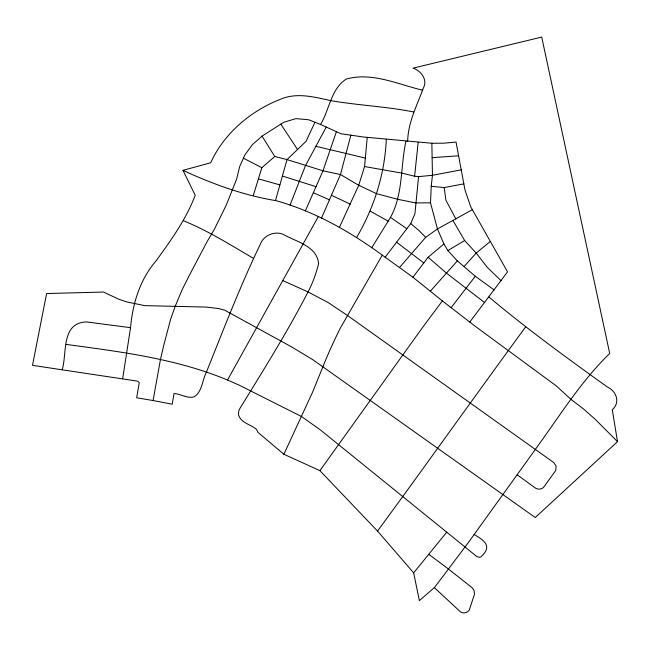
<?xml version="1.0" encoding="UTF-8"?>
<svg xmlns="http://www.w3.org/2000/svg" width="650" height="650" viewBox="0 0 650 650"><rect width="100%" height="100%" fill="white"/><g stroke="black" fill="none" stroke-linecap="round" stroke-linejoin="round"><path stroke-width="0.97" d="M494.236 290.038L475.304 276.258L457.348 260.886L447.858 250.567L443.926 243.945L437.466 228.954L430.503 202.841L431.234 186.29L432.453 175.289L431.86 143.252L363.074 136.963L340.917 133.737L320.564 124.475L308.644 119.763L295.921 118.617L283.692 122.322L262.064 136.118L252.444 144.584L244.879 154.928L239.655 166.627L236.624 179.099L226.216 205.221L214.403 229.247L207.082 241.662L190.198 273.699L182.049 289.859L175.118 306.548L170.568 319.41L163.613 345.922L160.501 359.271L153.075 400.538L136.671 397.776L139.279 382.647L137.629 381.168L32.5 365.341L46.605 293.54L103.447 292.045L118.641 299.154L126.571 301.876L144.706 305.638L206.269 307.076L218.644 308.563L224.656 310.172L291.728 346.97L312.829 359.71L535.267 517.53L617.5 441.642L612.276 409.671C620.531 402.748 616.525 391.178 607.531 387.116C567.214 358.199 526.996 328.981 488.995 297.05M339.284 227.589L358.735 185.282L364.561 166.53L367.25 137.345M461.183 169.869L432.453 175.289L418.576 176.621L414.611 176.207L418.161 142.382M386.303 139.132C384.857 173.843 374.148 207.634 356.598 237.526M418.576 176.621L414.919 213.752L410.759 223.568L385.198 257.156M407.672 141.432C407.964 122.265 417.064 105.487 423.394 87.953C428.049 79.861 420.761 70.493 413.01 68.161L541.71 37.083L609.716 353.462C580.548 381.777 559.26 416.601 535.454 449.264L468.081 542.929L441.439 578.346L434.33 587.6L419.364 600.641L413.652 572.853L377.52 531.05L319.906 470.641L283.887 454.277L258.115 432.494L256.327 429.244C250.697 424.401 241.199 423.044 238.688 415.293A9.336 9.336 0 0 1 239.947 408.371C263.469 370.061 287.414 331.923 308.019 291.923C312.764 283.034 316.168 273.423 318.614 263.656C317.037 245.968 295.912 241.694 283.213 234.366C275.511 231.091 265.947 234.479 261.609 241.524C240.939 284.139 223.933 328.445 206.318 372.377C202.053 380.38 202.418 391.885 193.854 396.947C186.891 398.653 180.814 393.884 174.021 393.51L172.218 404.186L153.075 400.538M405.941 141.245C400.059 167.643 403.626 197.681 388.18 221.138L371.841 247.618M62.221 369.688C67.21 353.194 60.832 322.928 86.377 321.912L130.544 327.673C132.706 303.355 139.912 279.581 156.073 260.845C171.064 240.207 186.103 219.318 195.219 195.276L182.959 170.341L210.706 162.76C224.445 132.316 252.801 109.168 283.92 97.939C299.471 92.861 315.543 97.354 330.923 100.661C358.353 105.373 386.262 106.527 413.587 111.938M122.655 378.731L130.544 327.673M350.862 135.184L340.478 174.525L321.474 218.124M275.502 200.549L287.007 159.591L306.085 141.302L314.957 122.257M253.264 195.544L261.861 167.724L274.747 156.471L287.007 159.591L322.993 170.812L340.478 174.525L358.735 185.282L376.431 193.627L397.662 199.306L415.626 202.898L430.503 202.841M336.391 131.674L322.993 170.812L305.329 210.909M290.079 205.018L305.411 165.75L326.251 127.059M320.564 124.475C329.461 109.809 330.858 88.822 346.287 79.064C371.857 71.858 397.995 84.313 422.638 90.22M283.887 454.277L312.699 391.901L322.863 366.836A508.219 508.219 0 0 1 340.454 327.868L382.265 255.133C350.131 231.611 314.665 211.518 276.169 200.696C243.596 195.366 212.802 184.08 182.959 170.341M66.162 344.402C120.77 351.804 176.272 358.637 227.508 380.023L318.37 216.491M319.906 470.641L422.394 327.673L442.366 300.918L412.912 277.225L382.265 255.133M377.52 531.05C427.31 463.263 475.962 394.631 525.696 326.804M412.912 277.225L428.131 257.254L443.926 243.945M451.124 307.678L475.304 276.258M469.755 322.067L507.544 271.83L470.714 206.765L464.961 189.889L456.048 142.058L443.974 143.187L431.86 143.252M413.652 572.853L446.745 532.171L476.783 556.546L479.497 557.367L480.894 556.887C492.521 546.358 484.892 540.751 474.102 534.487M399.693 267.28L425.669 237.347L437.466 228.954L472.363 209.674M430.349 291.184L457.348 260.886M464.035 266.589L476.182 253.069L490.336 241.418M447.858 250.567L464.661 240.533L476.182 253.069L487.118 267.199L501.077 280.711M431.234 186.29L444.169 187.574L463.824 183.861M432.128 157.69L458.583 155.781M364.561 166.53L401.586 173.071L414.611 176.207M315.9 146.282L365.341 158.08M258.416 178.872L279.898 184.901M282.384 176.036L316.014 186.664M313.341 192.733L329.444 199.826M227.508 380.023L239.273 385.198L301.559 416.536L320.426 429.951L446.745 532.171M282.766 280.572L308.019 291.923L328.307 302.632L347.368 315.412L553.686 462.499L556.14 466.131L555.726 470.503L543.457 487.516C540.914 489.743 537.054 489.661 534.528 487.443L517.173 474.801M331.427 195.276L350.269 204.149M183.365 220.691C208.033 230.742 230.555 244.953 253.516 258.408M243.425 158.178L261.861 167.724M370.151 211.136L388.18 221.138M390.512 217.425L406.811 228.686M396.565 242.19L423.8 262.949M428.74 554.304L448.183 568.831L472.168 587.746L473.249 589.176L474.11 590.728L474.459 594.271L469.211 610.244C467.163 612.788 463.336 613.876 460.525 611.926L434.33 587.6M442.366 300.918L474.898 326.032L556.343 385.946L571.041 399.441L583.521 408.964L595.294 419.372L617.5 441.642M484.738 302.664L446.461 273.106L428.131 257.254M410.759 223.568L419.104 230.677L425.669 237.347M280.792 124.061L297.57 149.541M262.064 136.118L274.747 156.471M453.034 220.659L464.661 240.533M455.894 219.009L445.916 200.184L444.169 187.574"/></g></svg>
